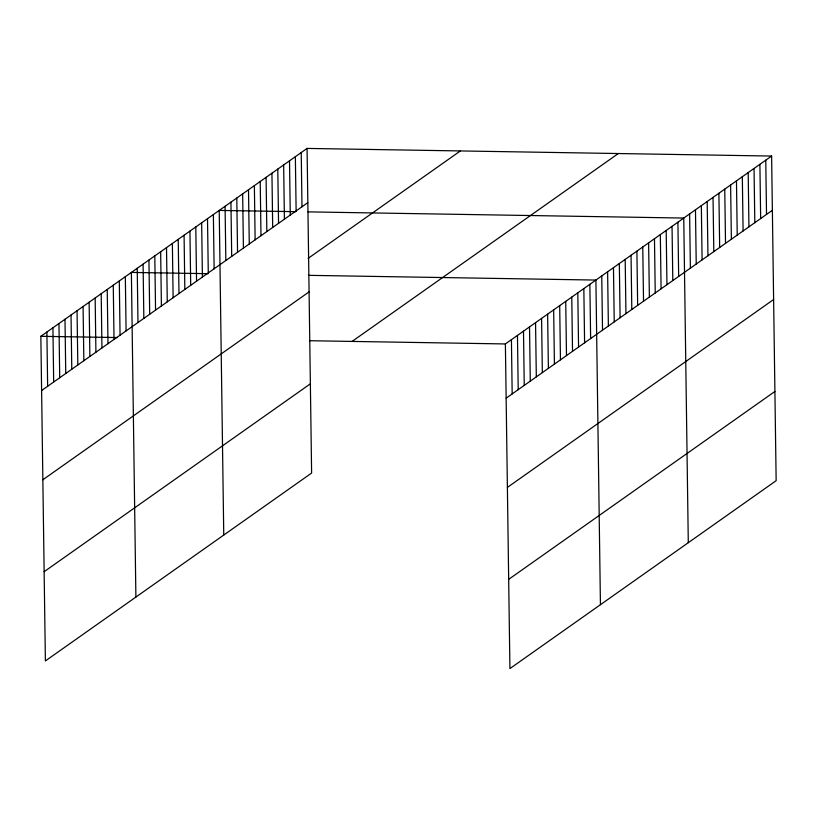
<?xml version="1.0" encoding="UTF-8"?>
<svg xmlns="http://www.w3.org/2000/svg" width="817" height="817" viewBox="0 0 817 817"><rect width="100%" height="100%" fill="white"/><g stroke="black" fill="none" stroke-linecap="round" stroke-linejoin="round"><path stroke-width="1.23" d="M307.08 148.418L311.614 473.053L45.384 660.943L40.85 336.308L307.08 148.418L771.616 156.057L776.15 480.692L509.92 668.582L505.386 343.947L771.616 156.057M41.606 390.536L307.835 202.647M308.091 258.407L460.38 150.941M42.852 479.773L309.081 291.883M352.086 341.424L618.316 153.535M44.138 571.706L310.368 383.816M506.142 398.175L772.371 210.296M507.388 487.412L773.617 299.522M508.674 579.355L774.904 391.466M295.877 211.674L219.222 210.418L223.756 535.053M308.04 211.879L683.758 218.057L688.292 542.702M208.018 273.685L131.374 272.418L135.898 597.064M308.479 275.339L595.899 280.068L600.434 604.703M40.85 336.308L117.495 337.564M309.469 340.72L505.386 343.947M765.764 160.193L766.52 214.422M759.902 164.319L760.658 218.558M754.05 168.455L754.806 222.694M748.188 172.591L748.944 226.83M742.326 176.727L743.092 230.956M736.474 180.853L737.23 235.092M730.612 184.989L731.378 239.228M724.761 189.125L725.516 243.364M718.899 193.261L719.665 247.49M713.047 197.387L713.803 251.626M707.185 201.523L707.951 255.762M701.333 205.659L702.089 259.898M695.471 209.795L696.227 264.024M689.619 213.921L690.375 268.16M677.906 222.193L678.661 276.432M672.044 226.329L672.799 280.558M666.192 230.455L666.948 284.694M660.33 234.591L661.086 288.83M654.478 238.727L655.234 292.966M648.616 242.863L649.372 297.092M642.765 246.989L643.52 301.228M636.903 251.125L637.658 305.364M631.051 255.261L631.807 309.5M625.189 259.397L625.945 313.626M619.327 263.534L620.093 317.762M613.475 267.659L614.231 321.898M607.613 271.795L608.379 326.034M601.761 275.932L602.517 330.16M589.864 284.326L590.63 338.555M583.838 288.585L584.594 342.813M577.803 292.843L578.559 347.072M571.767 297.102L572.523 351.33M565.732 301.361L566.487 355.589M559.696 305.619L560.452 359.848M553.66 309.878L554.416 364.106M547.625 314.137L548.381 368.365M541.589 318.395L542.345 372.623M535.554 322.654L536.32 376.882M529.518 326.912L530.284 381.141M523.493 331.171L524.248 385.399M517.457 335.43L518.213 389.658M511.422 339.688L512.177 393.917M301.228 152.544L301.984 206.783M295.366 156.68L296.122 210.919M289.514 160.816L290.27 215.055M283.652 164.952L284.408 219.181M277.8 169.078L278.556 223.317M271.938 173.214L272.694 227.453M266.087 177.35L266.842 231.589M260.225 181.486L260.98 235.715M254.373 185.612L255.129 239.851M248.511 189.748L249.267 243.987M242.659 193.884L243.415 248.123M236.797 198.02L237.553 252.249M230.935 202.146L231.701 256.385M225.084 206.282L225.839 260.521M213.37 214.554L214.125 268.783M207.508 218.68L208.274 272.919M201.656 222.816L202.412 277.055M195.794 226.952L196.55 281.191M189.942 231.088L190.698 285.317M184.08 235.214L184.836 289.453M178.229 239.35L178.984 293.589M172.367 243.486L173.122 297.725M166.515 247.622L167.271 301.851M160.653 251.748L161.409 305.987M154.801 255.884L155.557 310.123M148.939 260.02L149.695 314.259M143.087 264.157L143.843 318.385M137.225 268.293L137.981 322.521M125.338 276.677L126.094 330.916M119.302 280.936L120.058 335.174M113.267 285.194L114.023 339.433M107.231 289.453L107.987 343.691M101.196 293.712L101.951 347.95M95.16 297.97L95.916 352.209M89.124 302.229L89.88 356.467M83.089 306.487L83.845 360.726M77.053 310.746L77.819 364.985M71.028 315.005L71.784 369.243M64.992 319.263L65.748 373.502M58.957 323.532L59.712 377.76M52.921 327.791L53.677 382.019M46.886 332.049L47.641 386.278"/></g></svg>
